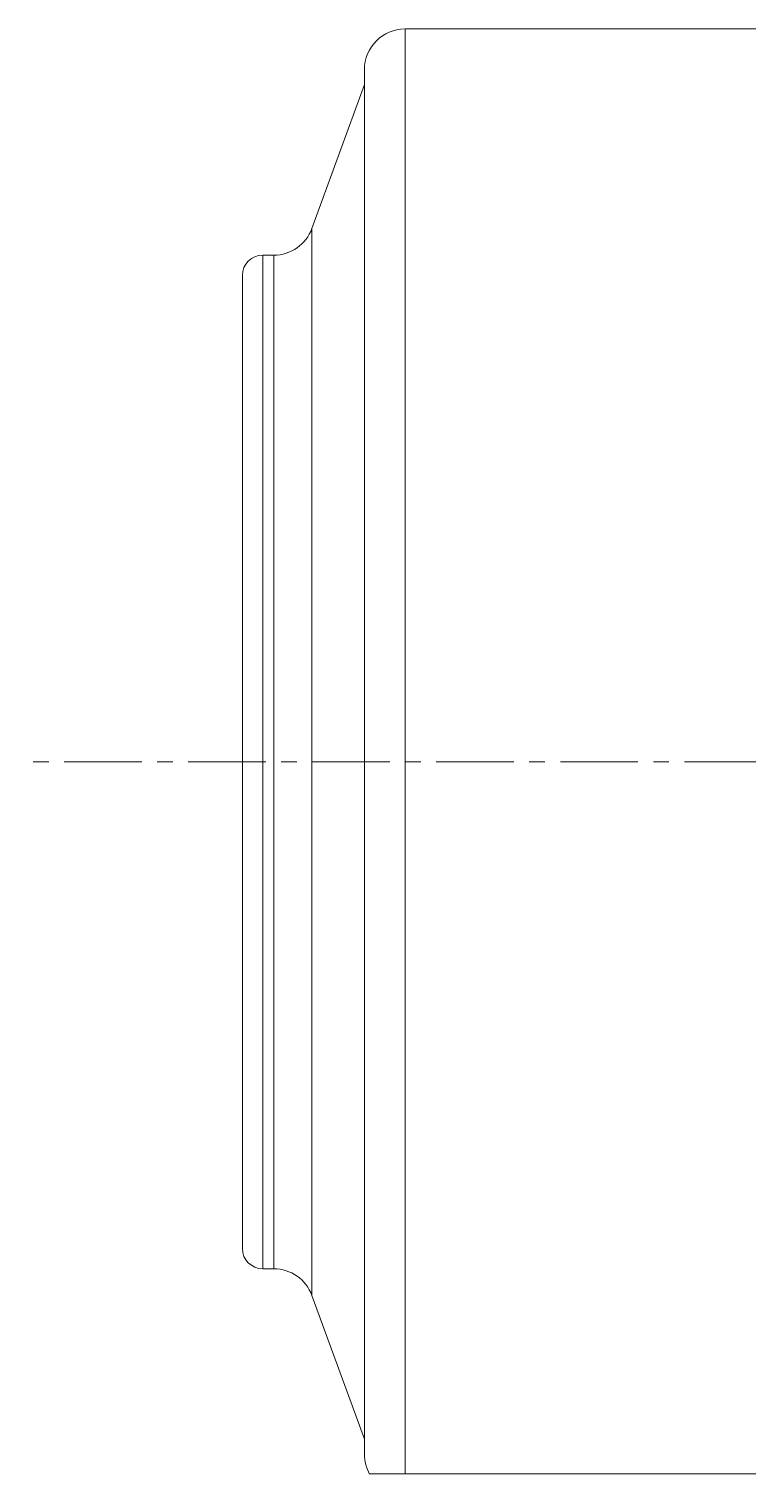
# Model space of a CAD drawing. Header units: millimetres. Extents: x -1229 to 6348, y -522 to 5252.
# Drawn here: x 440.1 to 616.6, y 1279.9 to 1635.2 of the extents above; entities that cross this region are included whole.
import ezdxf

# ---------------------------------------------------------------- set-up
doc = ezdxf.new("R2010")
doc.units = ezdxf.units.MM
doc.header["$LTSCALE"] = 25.4
doc.linetypes.add('CENTERX2', pattern=[0.8, 0.5, -0.1, 0.1, -0.1])
doc.layers.add('Centerline', color=5, linetype='CENTERX2', lineweight=5)

# ---------------------------------------------------------------- blocks, each defined once
blk = doc.blocks.new('HHI 286TS FRONT VIEW')
at = {"color": 7, "linetype": 'Continuous', "lineweight": 5}
for p, q in [((-498.6, 180.2), (-621.6, 180.2)), ((-621.6, 180.2), (-621.6, -175)), ((-631.6, 170.2), (-631.6, -170.2)), ((-631.6, 166.5), (-644.51, 131.15)), ((-644.51, 131.15), (-644.51, -131.15)), ((-653.9, 124.58), (-656.6, 124.58)), ((-656.6, 124.58), (-656.6, -124.58)), ((-653.9, -124.58), (-653.9, 124.58)), ((-661.6, 119.58), (-661.6, -119.58)), ((-656.6, -124.58), (-653.9, -124.58)), ((-644.51, -131.15), (-631.6, -166.5)), ((-503.9, -175), (-621.6, -175))]:
    blk.add_line(p, q, dxfattribs=at)
for centre, radius, start, end in [((-621.6, 170.2), 10, 90, 180), ((-653.9, 134.58), 10, 270, 339.9444), ((-656.6, 119.58), 5, 90, 180), ((-656.6, -119.58), 5, 180, 270), ((-653.9, -134.58), 10, 20.0556, 90), ((-621.6, -170.2), 10, 180, 209.0298)]:
    blk.add_arc(centre, radius, start, end, dxfattribs=at)
blk.add_open_spline([(-621.6, -175), (-621.93, -175), (-622.66, -175), (-623.86, -175), (-625.18, -175), (-626.38, -175), (-627.67, -175), (-628.74, -175), (-629.75, -175), (-630.33, -175), (-630.28, -175), (-630.25, -175)], degree=3, knots=[0, 0, 0, 0, 0.021563, 0.047711, 0.09367, 0.16236, 0.232851, 0.373029, 0.513414, 0.798576, 1, 1, 1, 1], dxfattribs=at)
at = {"layer": 'Centerline', "lineweight": 5, "ltscale": 1.5}
blk.add_line((14.71, 0), (-714.06, 0), dxfattribs=at)

msp = doc.modelspace()

# ---------------------------------------------------------------- block references
at = {"color": 7, "lineweight": 5}
msp.add_blockref('HHI 286TS FRONT VIEW', (1154.121, 1454.966), dxfattribs=at)

doc.saveas('drawing.dxf')
